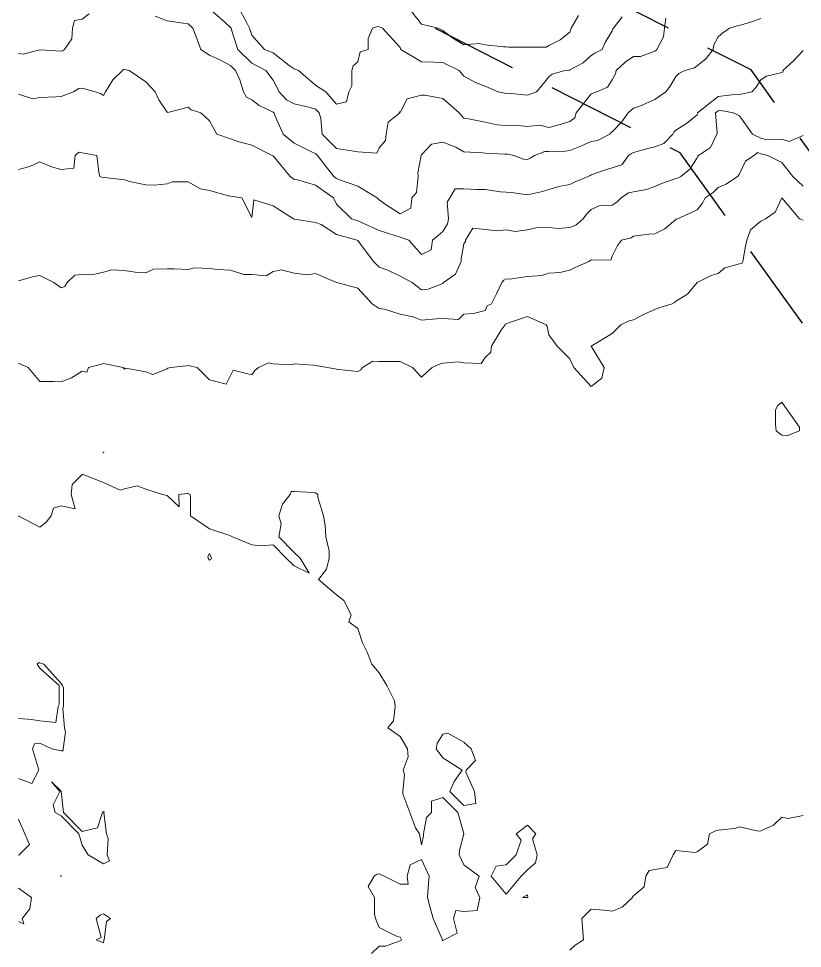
# Model space of a CAD drawing. Extents: x 537850 to 541798, y 6045627 to 6050132.
# Drawn here: x 539729.3 to 539840.2, y 6047248.8 to 6047380.4 of the extents above; entities that cross this region are included whole.
import ezdxf

# ---------------------------------------------------------------- set-up
doc = ezdxf.new("R2010")
doc.units = 0
doc.header["$LTSCALE"] = 5
doc.linetypes.add('DASHED2', pattern=[9.525, 6.35, -3.175])
doc.linetypes.add('foc-ACCESSROAD', pattern=[3.75, 2.5, -1.25])
doc.layers.add('Contour_Line_Intermediate', color=7, linetype='DASHED2', true_color=0xd9d9d9)
doc.layers.add('Contour_Line_Major', color=7, linetype='Continuous', true_color=0x6b6b6b)
doc.layers.add('F-AR', color=190, linetype='foc-ACCESSROAD')

msp = doc.modelspace()

# ---------------------------------------------------------------- linework, layer by layer
at = {"layer": 'Contour_Line_Intermediate', "linetype": 'Continuous', "lineweight": 13, "flags": 128}
for points, elevation in [([(539820.897, 6047380.44), (539820.699, 6047379.004), (539820.571, 6047377.766), (539819.65, 6047376.004), (539819.47, 6047375.868), (539819.334, 6047375.771), (539817.338, 6047375), (539816.334, 6047375), (539815.166, 6047374.172), (539813.871, 6047373.004), (539813.775, 6047372.564), (539813.334, 6047371.683), (539812.674, 6047370.664), (539811.164, 6047370.004), (539810.334, 6047369.698), (539808.238, 6047367.004), (539808.022, 6047366.317), (539807.334, 6047365.787), (539805.971, 6047365.368), (539804.335, 6047364.944), (539803.065, 6047365.274), (539801.335, 6047365.084), (539799.607, 6047365.276), (539798.335, 6047365.216), (539797.021, 6047365.318), (539795.335, 6047365.698), (539793.218, 6047366.121), (539792.335, 6047366.268), (539791.656, 6047367.004), (539789.335, 6047369.069), (539786.824, 6047369.516), (539786.335, 6047369.52), (539784.32, 6047369.02), (539783.336, 6047367.091), (539783.165, 6047367.175), (539783.262, 6047367.004), (539781.636, 6047365.704), (539781.34, 6047364.004), (539781.225, 6047363.116), (539780.336, 6047362.079), (539780.022, 6047361.319), (539777.336, 6047361.499), (539776.764, 6047361.577), (539774.336, 6047361.999), (539772.295, 6047364.004), (539772.097, 6047366.243), (539771.885, 6047367.004), (539771.336, 6047367.565), (539770.571, 6047367.77), (539768.336, 6047368.308), (539767.219, 6047368.887), (539766.207, 6047370.004), (539765.336, 6047371.631), (539764.306, 6047373.004), (539762.337, 6047374.043), (539760.373, 6047376.004), (539759.417, 6047378.923), (539759.392, 6047379.004), (539759.337, 6047379.108), (539758.554, 6047379.786), (539756.337, 6047381.743)], 917.956), ([(539814.735, 6047380.602), (539813.5, 6047379.004), (539813.43, 6047378.908), (539813.334, 6047378.639), (539812.344, 6047376.994), (539811.918, 6047376.004), (539810.879, 6047375.459), (539810.334, 6047375.139), (539809.234, 6047374.104), (539807.334, 6047373.089), (539807.26, 6047373.079), (539806.602, 6047373.004), (539804.828, 6047372.511), (539804.335, 6047372.132), (539803.388, 6047370.951), (539802.629, 6047370.004), (539801.335, 6047369.543), (539798.551, 6047369.788), (539798.335, 6047369.782), (539797.196, 6047370.004), (539795.335, 6047370.777), (539794.001, 6047371.338), (539792.335, 6047372.207), (539791.656, 6047373.004), (539789.335, 6047374.163), (539788.148, 6047374.192), (539786.335, 6047374.264), (539783.437, 6047376.004), (539783.336, 6047376.283), (539780.824, 6047379.004), (539780.336, 6047379.215), (539780.109, 6047379.231), (539779.427, 6047379.004), (539778.798, 6047377.541), (539778.798, 6047376.004), (539777.684, 6047375.656), (539777.336, 6047374.228), (539776.675, 6047373.665), (539776.497, 6047373.004), (539776.497, 6047370.843), (539776.078, 6047370.004), (539775.745, 6047368.595), (539774.336, 6047368.238), (539772.808, 6047370.004), (539771.336, 6047370.963), (539768.954, 6047373.004), (539768.336, 6047373.257), (539767.621, 6047373.72), (539765.336, 6047375.504), (539764.149, 6047376.004), (539762.337, 6047378.011), (539762.023, 6047379.004), (539761.675, 6047379.666), (539760.389, 6047382.004)], 916.956), ([(539808.546, 6047380.792), (539807.495, 6047379.004), (539807.464, 6047378.874), (539807.334, 6047378.459), (539805.971, 6047377.368), (539804.335, 6047376.55), (539804.009, 6047376.329), (539801.335, 6047376.311), (539798.642, 6047376.311), (539798.335, 6047376.365), (539797.957, 6047376.382), (539795.335, 6047376.64), (539794.518, 6047376.821), (539792.335, 6047376.654), (539790.646, 6047377.693), (539789.335, 6047378.659), (539788.699, 6047379.004), (539786.335, 6047379.583), (539784.418, 6047382.004)], 915.956), ([(539739.324, 6047381.017), (539738.338, 6047380.259), (539737.245, 6047380.097), (539736.982, 6047379.004), (539736.861, 6047377.481), (539735.845, 6047376.004), (539735.567, 6047375.775), (539735.338, 6047375.761), (539732.405, 6047375.937), (539732.338, 6047375.941), (539730, 6047375.342), (539729.338, 6047375.409)], 918.956), ([(539834.333, 6047380.367), (539833.331, 6047380.006), (539831.333, 6047379.391), (539830.997, 6047379.34), (539829.893, 6047379.004), (539828.975, 6047378.362), (539828.333, 6047377.791), (539827.704, 6047376.634), (539827.587, 6047376.004), (539826.603, 6047374.735), (539825.334, 6047373.667), (539824.948, 6047373.389), (539823.612, 6047373.004), (539822.76, 6047372.578), (539822.334, 6047372.152), (539821.536, 6047370.802), (539820.926, 6047370.004), (539819.334, 6047368.906), (539817.332, 6047368.002), (539816.334, 6047367.679), (539815.568, 6047367.004), (539814.62, 6047365.718), (539813.334, 6047364.351), (539813.132, 6047364.207), (539812.996, 6047364.004), (539811.218, 6047363.121), (539810.334, 6047362.99), (539808.979, 6047362.36), (539807.334, 6047361.702), (539806.731, 6047361.608), (539804.335, 6047361.561), (539803.799, 6047361.54), (539802.305, 6047361.005), (539801.727, 6047360.612), (539801.335, 6047360.399), (539800.779, 6047360.448), (539799.397, 6047361.005), (539798.496, 6047361.166), (539798.335, 6047361.174), (539798.141, 6047361.198), (539795.335, 6047361.313), (539794.992, 6047361.347), (539792.335, 6047361.487), (539791.189, 6047362.151), (539789.335, 6047362.864), (539787.767, 6047362.573), (539786.335, 6047361.064), (539786.31, 6047361.03), (539786.308, 6047361.005), (539785.817, 6047358.524), (539785.873, 6047358.005), (539785.609, 6047355.732), (539784.994, 6047355.005), (539784.822, 6047353.518), (539783.336, 6047352.736), (539781.352, 6047353.989), (539780.336, 6047354.709), (539780.056, 6047355.005), (539777.336, 6047356.655), (539774.861, 6047357.479), (539774.336, 6047357.711), (539773.923, 6047358.005), (539772.577, 6047359.764), (539771.608, 6047361.005), (539771.336, 6047361.271), (539770.865, 6047361.476), (539768.336, 6047362.711), (539766.791, 6047364.004), (539765.555, 6047366.786), (539765.493, 6047367.004), (539765.39, 6047367.058), (539765.336, 6047367.117), (539763.372, 6047368.04), (539762.337, 6047368.879), (539761.573, 6047369.24), (539761.149, 6047370.004), (539760.64, 6047371.701), (539760.039, 6047373.004), (539759.337, 6047373.704), (539757.823, 6047374.518), (539756.337, 6047375.166), (539755.118, 6047376.004), (539754.424, 6047377.917), (539753.972, 6047379.004), (539753.337, 6047379.64), (539752.643, 6047379.698), (539750.337, 6047380.053), (539748.636, 6047380.705)], 918.956), ([(539840.333, 6047363.798), (539838.348, 6047362.989), (539837.333, 6047363.277), (539835.074, 6047363.264), (539834.333, 6047363.424), (539833.172, 6047364.004), (539831.333, 6047366.609), (539830.471, 6047367.004), (539828.696, 6047367.367), (539828.333, 6047367.319), (539827.937, 6047367.004), (539828.177, 6047364.161), (539828.111, 6047364.004), (539827.223, 6047362.115), (539825.531, 6047361.005), (539825.449, 6047360.889), (539825.334, 6047360.667), (539824.283, 6047359.056), (539823.018, 6047358.005), (539822.557, 6047357.782), (539822.334, 6047357.748), (539820.309, 6047357.029), (539819.334, 6047356.614), (539818.158, 6047356.181), (539816.334, 6047355.849), (539815.62, 6047355.719), (539814.566, 6047355.005), (539813.965, 6047354.374), (539813.334, 6047353.97), (539811.466, 6047353.873), (539810.334, 6047353.351), (539809.661, 6047352.678), (539809.233, 6047352.005), (539808.187, 6047351.152), (539807.334, 6047350.776), (539805.662, 6047350.678), (539804.335, 6047350.811), (539802.582, 6047350.758), (539801.335, 6047350.461), (539799.579, 6047350.25), (539798.335, 6047350.446), (539797.036, 6047350.304), (539795.335, 6047350.499), (539793.625, 6047350.715), (539792.553, 6047349.005), (539792.541, 6047348.799), (539792.335, 6047348.476), (539791.959, 6047346.381), (539791.933, 6047346.005), (539791.127, 6047344.213), (539789.439, 6047343.005), (539789.403, 6047342.938), (539789.335, 6047342.863), (539787.285, 6047342.056), (539786.335, 6047341.999), (539785.011, 6047343.005), (539783.336, 6047343.907), (539781.598, 6047344.743), (539780.336, 6047345.188), (539779.572, 6047346.005), (539777.336, 6047348.953), (539777.255, 6047349.005), (539774.336, 6047349.824), (539772.132, 6047351.209), (539771.336, 6047351.518), (539768.366, 6047351.975), (539768.336, 6047351.977), (539768.246, 6047352.005), (539765.336, 6047353.875), (539762.625, 6047354.717), (539762.337, 6047352.225), (539760.944, 6047355.005), (539759.337, 6047355.252), (539759.045, 6047355.297), (539756.337, 6047356.019), (539755.068, 6047356.274), (539753.337, 6047357.264), (539751.078, 6047357.264), (539750.337, 6047356.967), (539748.565, 6047356.778), (539747.337, 6047356.823), (539745.014, 6047357.328), (539744.337, 6047357.536), (539741.476, 6047357.867), (539741.338, 6047357.846), (539740.825, 6047358.005), (539740.712, 6047358.63), (539740.401, 6047361.005), (539738.338, 6047361.381), (539737.874, 6047361.468), (539737.333, 6047361.005), (539737.163, 6047359.18), (539735.338, 6047359.029), (539733.977, 6047359.366), (539732.338, 6047360.078), (539730.912, 6047359.431), (539729.338, 6047359.023)], 920.956), ([(539840.333, 6047356.652), (539838.871, 6047358.005), (539837.333, 6047359.979), (539835.321, 6047361.005), (539834.333, 6047361.218), (539833.906, 6047361.431), (539833.366, 6047361.005), (539832.164, 6047360.174), (539831.333, 6047358.396), (539831.184, 6047358.154), (539831.028, 6047358.005), (539829.426, 6047356.912), (539828.333, 6047356.45), (539827.596, 6047355.742), (539826.45, 6047355.005), (539826.077, 6047354.261), (539825.334, 6047353.292), (539824.453, 6047352.886), (539822.544, 6047352.005), (539822.38, 6047351.958), (539822.334, 6047351.939), (539820.749, 6047350.59), (539819.334, 6047349.893), (539818.482, 6047349.857), (539816.334, 6047349.559), (539816.016, 6047349.324), (539814.624, 6047349.005), (539814.086, 6047348.253), (539813.334, 6047346.749), (539813.147, 6047346.192), (539810.334, 6047346.205), (539810.231, 6047346.108), (539810.015, 6047346.005), (539808.167, 6047345.173), (539807.334, 6047344.74), (539805.931, 6047344.409), (539804.335, 6047344.345), (539803.346, 6047343.994), (539801.335, 6047343.863), (539798.796, 6047343.466), (539798.335, 6047343.524), (539798.002, 6047343.338), (539797.682, 6047343.005), (539796.929, 6047341.412), (539796.264, 6047340.006), (539795.64, 6047339.701), (539795.335, 6047339.074), (539793.698, 6047338.643), (539792.335, 6047338.519), (539791.561, 6047337.78), (539789.335, 6047337.925), (539788.445, 6047337.896), (539786.335, 6047337.677), (539785.182, 6047338.16), (539783.336, 6047338.517), (539781.105, 6047339.237), (539780.336, 6047339.333), (539779.348, 6047340.006), (539777.336, 6047342.197), (539774.347, 6047342.995), (539774.336, 6047342.998), (539774.313, 6047343.005), (539771.336, 6047344.3), (539770.227, 6047344.114), (539768.336, 6047344.351), (539766.542, 6047344.8), (539765.336, 6047344.559), (539764.364, 6047343.978), (539762.337, 6047344.156), (539761.186, 6047344.156), (539759.337, 6047344.784), (539757.489, 6047344.854), (539756.337, 6047344.975), (539754.247, 6047345.095), (539753.337, 6047344.845), (539751.406, 6047344.936), (539750.337, 6047344.936), (539748.435, 6047344.907), (539747.337, 6047344.393), (539745.841, 6047344.501), (539744.337, 6047344.704), (539742.517, 6047344.826), (539741.338, 6047344.5), (539740.126, 6047344.217), (539738.338, 6047344.155), (539737.271, 6047344.072), (539736.213, 6047343.005), (539735.895, 6047342.449), (539735.338, 6047342.24), (539734.317, 6047343.005), (539732.338, 6047344), (539731.471, 6047343.872), (539729.338, 6047343.273)], 921.956), ([(539840.333, 6047351.82), (539839.816, 6047352.005), (539837.333, 6047354.983), (539836.368, 6047352.97), (539835.02, 6047352.005), (539834.552, 6047351.786), (539834.333, 6047351.716), (539832.867, 6047350.471), (539832.356, 6047349.005), (539832.192, 6047348.146), (539831.785, 6047346.005), (539831.652, 6047345.687), (539831.333, 6047345.637), (539829.264, 6047345.075), (539828.333, 6047344.289), (539827.342, 6047343.997), (539825.342, 6047343.005), (539825.337, 6047343.002), (539825.334, 6047342.995), (539823.954, 6047341.385), (539822.334, 6047340.373), (539822.155, 6047340.185), (539821.792, 6047340.006), (539819.903, 6047339.437), (539819.334, 6047339.173), (539817.826, 6047338.513), (539816.334, 6047337.717), (539815.741, 6047337.599), (539814.555, 6047337.006), (539813.334, 6047335.78), (539810.334, 6047334.006), (539812.192, 6047331.006), (539811.874, 6047329.466), (539810.334, 6047328.306), (539807.88, 6047331.006), (539807.334, 6047332.206), (539805.534, 6047334.006), (539805.019, 6047334.691), (539804.335, 6047335.603), (539804.121, 6047336.792), (539803.956, 6047337.006), (539801.335, 6047338.181), (539798.641, 6047337.312), (539798.335, 6047337.171), (539798.224, 6047337.117), (539798.17, 6047337.006), (539797.59, 6047336.261), (539796.247, 6047334.006), (539796.169, 6047333.172), (539795.335, 6047332.382), (539794.784, 6047331.557), (539792.335, 6047331.636), (539791.554, 6047331.787), (539789.335, 6047331.594), (539788.871, 6047331.47), (539787.851, 6047331.006), (539787.058, 6047330.284), (539786.335, 6047329.627), (539785.081, 6047331.006), (539783.336, 6047331.841), (539782.501, 6047331.841), (539780.336, 6047331.841), (539779.471, 6047331.871), (539777.995, 6047331.006), (539777.717, 6047330.625), (539777.336, 6047330.405), (539774.637, 6047330.705), (539774.336, 6047330.739), (539773.053, 6047331.006), (539771.336, 6047331.254), (539771.043, 6047331.299), (539768.336, 6047331.525), (539767.97, 6047331.372), (539765.336, 6047331.518), (539764.698, 6047331.644), (539763.266, 6047331.006), (539762.774, 6047330.568), (539762.337, 6047329.972), (539759.715, 6047330.628), (539759.337, 6047329.872), (539758.714, 6047328.629), (539756.337, 6047329.222), (539754.582, 6047331.006), (539753.337, 6047331.259), (539753.107, 6047331.236), (539750.808, 6047331.006), (539750.455, 6047330.888), (539750.337, 6047330.818), (539748.336, 6047330.007), (539747.337, 6047330.368), (539744.451, 6047330.892), (539744.337, 6047330.75), (539744.132, 6047331.006), (539741.338, 6047331.565), (539740.922, 6047331.422), (539739.219, 6047331.006), (539739.014, 6047330.33), (539738.338, 6047330.478), (539736.827, 6047329.517), (539735.338, 6047328.943), (539734.322, 6047329.022), (539732.338, 6047329.022), (539730.71, 6047331.006), (539729.338, 6047331.614)], 922.956), ([(539779.272, 6047248.074), (539780.336, 6047249.083), (539781.263, 6047249.083), (539783.336, 6047249.843), (539783.448, 6047249.898), (539783.506, 6047250.01), (539783.336, 6047250.351), (539782.881, 6047250.465), (539780.336, 6047251.738), (539779.847, 6047253.01), (539779.706, 6047253.64), (539779.668, 6047256.01), (539778.788, 6047257.557), (539779.663, 6047259.01), (539780.067, 6047259.278), (539780.336, 6047259.329), (539781.08, 6047259.01), (539783.336, 6047257.882), (539784.463, 6047257.882), (539784.302, 6047259.01), (539784.755, 6047260.59), (539786.335, 6047261.381), (539787.426, 6047259.01), (539787.349, 6047257.996), (539787.197, 6047256.01), (539787.465, 6047254.881), (539787.982, 6047253.01), (539789.256, 6047250.089), (539789.256, 6047250.01), (539789.335, 6047249.868), (539789.373, 6047249.972), (539789.54, 6047250.01), (539791.403, 6047250.942), (539790.886, 6047253.01), (539791.183, 6047254.162), (539792.335, 6047254.027), (539794.208, 6047254.137), (539794.595, 6047256.01), (539793.947, 6047257.398), (539794.484, 6047259.01), (539792.335, 6047260.621), (539791.682, 6047262.009), (539791.707, 6047262.637), (539792.331, 6047265.009), (539792.324, 6047265.02), (539791.469, 6047268.009), (539789.335, 6047270.143), (539787.744, 6047269.601), (539787.744, 6047268.009), (539787.054, 6047267.29), (539786.61, 6047265.009), (539786.622, 6047264.722), (539786.335, 6047263.425), (539786.034, 6047265.009), (539785.491, 6047265.854), (539784.683, 6047268.009), (539783.691, 6047270.654), (539783.691, 6047271.009), (539783.934, 6047273.41), (539783.747, 6047274.009), (539784.453, 6047275.891), (539784.36, 6047277.009), (539783.336, 6047278.756), (539781.573, 6047280.008), (539782.356, 6047280.988), (539782.609, 6047283.008), (539782.505, 6047283.839), (539781.42, 6047286.008), (539780.336, 6047287.776), (539779.305, 6047289.008), (539778.648, 6047290.695), (539778.007, 6047292.008), (539777.336, 6047294.067), (539776.082, 6047295.008), (539776.378, 6047295.966), (539775.338, 6047298.008), (539774.336, 6047298.81), (539771.767, 6047301.007), (539772.903, 6047302.44), (539773.278, 6047304.007), (539773.278, 6047305.065), (539772.804, 6047307.007), (539772.704, 6047308.639), (539772.481, 6047310.007), (539771.687, 6047312.656), (539771.692, 6047313.007), (539771.336, 6047313.258), (539771.054, 6047313.29), (539768.336, 6047313.449), (539767.919, 6047313.424), (539767.758, 6047313.007), (539766.676, 6047311.668), (539766.168, 6047310.007), (539766.487, 6047308.856), (539766.151, 6047307.007), (539768.336, 6047304.822), (539769.151, 6047304.007), (539770.461, 6047301.882), (539768.336, 6047302.917), (539767.216, 6047304.007), (539765.336, 6047305.887), (539763.605, 6047305.739), (539762.337, 6047305.906), (539759.584, 6047307.007), (539759.337, 6047307.148), (539759.09, 6047307.254), (539756.337, 6047308.171), (539753.636, 6047310.007), (539753.656, 6047312.688), (539753.615, 6047313.007), (539753.337, 6047313.171), (539753.206, 6047313.138), (539752.025, 6047313.007), (539752.078, 6047311.266), (539750.337, 6047312.853), (539749.698, 6047313.007), (539747.337, 6047313.785), (539746.092, 6047314.252), (539744.337, 6047313.813), (539743.693, 6047313.652), (539741.338, 6047314.699), (539738.493, 6047315.851), (539738.338, 6047315.868), (539736.907, 6047314.437), (539736.778, 6047313.007), (539737.35, 6047310.995), (539735.338, 6047311.402), (539734.268, 6047311.077), (539733.961, 6047310.007), (539733.24, 6047309.105), (539732.338, 6047308.384), (539729.378, 6047309.968), (539729.338, 6047309.987)], 923.956), ([(539807.334, 6047248.548), (539808.092, 6047249.253), (539809.243, 6047250.01), (539809.159, 6047251.185), (539809.029, 6047253.01), (539809.682, 6047253.663), (539810.334, 6047254.316), (539812.155, 6047254.189), (539813.334, 6047254.061), (539814.715, 6047254.629), (539816.177, 6047256.01), (539816.229, 6047256.115), (539816.334, 6047256.206), (539817.829, 6047257.514), (539818.059, 6047259.01), (539818.545, 6047259.799), (539819.334, 6047259.93), (539821.088, 6047260.255), (539821.945, 6047262.009), (539822.071, 6047262.272), (539822.334, 6047262.648), (539825.001, 6047262.342), (539825.334, 6047262.458), (539826.806, 6047263.537), (539827.063, 6047265.009), (539827.912, 6047265.43), (539828.333, 6047265.519), (539830.607, 6047265.735), (539831.333, 6047265.992), (539833.971, 6047265.371), (539834.333, 6047265.437), (539836.134, 6047266.209), (539837.333, 6047267.365), (539838.192, 6047267.15), (539840.333, 6047267.579)], 922.956)]:
    msp.add_lwpolyline(points, dxfattribs=dict(at, elevation=elevation))
at = {"layer": 'Contour_Line_Intermediate', "linetype": 'Continuous', "lineweight": 13, "elevation": 923.956, "flags": 128}
for points in [[(539838.075, 6047325.006), (539837.333, 6047326.076), (539836.744, 6047325.595), (539836.423, 6047325.006), (539836.423, 6047322.917), (539836.523, 6047322.006), (539837.333, 6047321.39), (539838.005, 6047321.334), (539839.805, 6047322.006), (539839.805, 6047322.534), (539838.075, 6047325.006)], [(539741.363, 6047319.007), (539741.338, 6047319.017), (539741.329, 6047319.015), (539741.269, 6047319.007), (539741.338, 6047318.949), (539741.414, 6047318.93), (539741.363, 6047319.007)], [(539756.542, 6047303.802), (539756.625, 6047304.007), (539756.337, 6047304.679), (539756.115, 6047304.229), (539756.155, 6047304.007), (539756.337, 6047303.712), (539756.542, 6047303.802)], [(539792.335, 6047277.961), (539790.086, 6047279.258), (539789.335, 6047279.104), (539788.57, 6047277.774), (539788.432, 6047277.009), (539789.335, 6047275.731), (539792.092, 6047274.009), (539790.943, 6047272.402), (539790.345, 6047271.009), (539792.335, 6047269.019), (539794.041, 6047269.303), (539793.828, 6047271.009), (539792.61, 6047273.734), (539792.639, 6047274.009), (539793.987, 6047275.357), (539793.352, 6047277.009), (539792.335, 6047277.961)], [(539802.06, 6047264.284), (539802.51, 6047265.009), (539801.335, 6047266.229), (539799.71, 6047265.009), (539800.431, 6047264.105), (539799.749, 6047262.009), (539798.335, 6047260.595), (539796.914, 6047260.43), (539796.196, 6047259.01), (539798.335, 6047256.473), (539800.449, 6047259.01), (539801.335, 6047259.896), (539802.455, 6047260.889), (539802.695, 6047262.009), (539802.06, 6047264.284)], [(539801.355, 6047255.989), (539801.38, 6047256.01), (539801.335, 6047256.353), (539800.649, 6047256.01), (539801.301, 6047255.976), (539801.335, 6047255.983), (539801.355, 6047255.989)]]:
    msp.add_lwpolyline(points, close=True, dxfattribs=at)
at = {"layer": 'Contour_Line_Major', "linetype": 'Continuous', "lineweight": 15, "flags": 128}
for points, elevation in [([(539840.333, 6047375.851), (539838.977, 6047374.36), (539837.456, 6047373.004), (539837.499, 6047372.838), (539837.333, 6047372.728), (539835.129, 6047372.208), (539834.333, 6047371.692), (539833.673, 6047370.664), (539833.067, 6047370.004), (539831.333, 6047369.617), (539831.012, 6047369.683), (539828.333, 6047369.325), (539825.408, 6047367.004), (539825.415, 6047366.923), (539825.334, 6047366.729), (539823.83, 6047365.508), (539822.334, 6047364.593), (539822.045, 6047364.293), (539821.921, 6047364.004), (539820.645, 6047362.693), (539819.334, 6047362.209), (539818.365, 6047361.973), (539816.334, 6047361.409), (539816.06, 6047361.279), (539815.607, 6047361.005), (539814.69, 6047359.649), (539813.334, 6047359.224), (539812.359, 6047358.98), (539810.334, 6047358.268), (539810.185, 6047358.154), (539809.919, 6047358.005), (539808.066, 6047357.273), (539807.334, 6047356.897), (539805.758, 6047356.582), (539804.335, 6047356.194), (539803.467, 6047355.873), (539801.335, 6047355.4), (539799.093, 6047355.763), (539798.335, 6047355.8), (539797.515, 6047355.825), (539795.335, 6047356.16), (539794.154, 6047356.185), (539792.335, 6047356.261), (539791.079, 6047356.261), (539790.325, 6047355.005), (539789.954, 6047354.386), (539790.137, 6047352.005), (539790.001, 6047351.34), (539789.335, 6047350.243), (539788.686, 6047349.654), (539787.905, 6047349.005), (539787.704, 6047347.636), (539786.335, 6047346.996), (539784.55, 6047349.005), (539783.336, 6047349.42), (539782.722, 6047349.618), (539780.336, 6047350.389), (539777.84, 6047351.501), (539777.336, 6047351.735), (539776.416, 6047352.005), (539774.336, 6047354.085), (539773.899, 6047355.005), (539771.336, 6047356.8), (539768.801, 6047357.54), (539768.336, 6047357.589), (539767.751, 6047358.005), (539765.336, 6047360.932), (539765.223, 6047361.005), (539762.337, 6047362.429), (539760.369, 6047362.972), (539759.337, 6047363.367), (539757.366, 6047364.004), (539756.337, 6047365.892), (539755.121, 6047367.004), (539753.76, 6047367.427), (539753.337, 6047367.84), (539750.428, 6047367.095), (539750.337, 6047367.106), (539749.199, 6047368.866), (539748.638, 6047370.004), (539747.337, 6047371.43), (539744.977, 6047373.004), (539744.337, 6047373.171), (539744.17, 6047373.171), (539744.036, 6047373.004), (539742.649, 6047371.693), (539741.651, 6047370.004), (539741.338, 6047369.493), (539741.029, 6047369.696), (539740.184, 6047370.004), (539738.338, 6047370.529), (539737.858, 6047370.483), (539737.113, 6047370.004), (539735.338, 6047369.348), (539734.623, 6047369.289), (539732.338, 6047369.191), (539731.341, 6047369.007), (539729.338, 6047369.666)], 919.956), ([(539729.338, 6047272.834), (539731.216, 6047272.131), (539732.219, 6047274.009), (539732.167, 6047274.18), (539731.309, 6047277.009), (539731.594, 6047277.753), (539732.338, 6047277.844), (539734.035, 6047277.009), (539735.338, 6047276.748), (539735.628, 6047276.719), (539735.664, 6047277.009), (539735.978, 6047279.368), (539735.822, 6047280.008), (539735.593, 6047282.754), (539735.688, 6047283.008), (539735.688, 6047285.658), (539735.553, 6047286.008), (539735.338, 6047286.293), (539732.911, 6047289.008), (539732.338, 6047289.218), (539732.142, 6047289.204), (539731.97, 6047289.008), (539732.338, 6047288.444), (539735.058, 6047286.008), (539735.058, 6047283.288), (539734.938, 6047283.008), (539734.613, 6047280.734), (539732.338, 6047280.987), (539731.164, 6047281.183), (539729.338, 6047281.296)], 924.956), ([(539729.338, 6047261.977), (539729.364, 6047261.984), (539729.402, 6047262.009), (539730.882, 6047263.465), (539730.234, 6047265.009), (539729.338, 6047267.091)], 924.956), ([(539729.338, 6047252.6), (539730.092, 6047252.256), (539729.855, 6047253.01), (539730.949, 6047254.399), (539731.162, 6047256.01), (539729.338, 6047257.313)], 924.956)]:
    msp.add_lwpolyline(points, dxfattribs=dict(at, elevation=elevation))
at = {"layer": 'Contour_Line_Major', "linetype": 'Continuous', "lineweight": 15, "elevation": 924.956, "flags": 128}
for points in [[(539741.393, 6047267.954), (539741.43, 6047268.009), (539741.338, 6047268.167), (539741.239, 6047268.107), (539741.218, 6047268.009), (539740.513, 6047265.833), (539738.338, 6047265.342), (539735.67, 6047268.009), (539735.374, 6047270.973), (539735.367, 6047271.009), (539735.338, 6047271.044), (539733.992, 6047272.355), (539735.178, 6047271.009), (539734.23, 6047269.117), (539734.507, 6047268.009), (539735.338, 6047267.534), (539737.863, 6047265.009), (539738.338, 6047263.403), (539739.162, 6047262.009), (539741.338, 6047260.74), (539742.184, 6047261.163), (539741.882, 6047262.009), (539742.019, 6047264.328), (539741.777, 6047265.009), (539741.393, 6047267.954)], [(539735.354, 6047258.994), (539735.356, 6047259.01), (539735.338, 6047259.037), (539735.283, 6047259.064), (539735.316, 6047259.01), (539735.338, 6047258.982), (539735.354, 6047258.994)], [(539741.778, 6047252.569), (539742.328, 6047253.01), (539741.338, 6047253.695), (539740.859, 6047253.488), (539740.333, 6047253.01), (539741.011, 6047250.336), (539740.322, 6047250.01), (539741.338, 6047249.594), (539741.405, 6047249.943), (539741.458, 6047250.01), (539741.778, 6047252.569)]]:
    msp.add_lwpolyline(points, close=True, dxfattribs=at)
at = {"layer": 'F-AR', "flags": 128}
for points in [[(540687.615, 6046699.301), (540666.728, 6046758.301), (540649.992, 6046882.627), (540637.828, 6046903.799), (540596.613, 6046935.707), (540550.24, 6047018.582), (540494.198, 6047092.24), (540482.261, 6047133.987), (540456.995, 6047158.606, 0.0116076), (540456.741, 6047158.843), (540450.735, 6047164.175, 0.0245364), (540450.162, 6047164.635), (540438.068, 6047173.414, 0.0546261), (540436.649, 6047174.224), (540425.158, 6047179.213, 0.0302936), (540424.306, 6047179.523), (540404.318, 6047185.455), (540392.121, 6047190.259), (540364.741, 6047182.769), (540334.717, 6047173.874), (540334.717, 6047173.874), (540334.717, 6047173.874), (540321.502, 6047170.747), (540297.339, 6047160.785), (540278.577, 6047154.978), (540258.87, 6047153.303), (540237.742, 6047156.385), (540117.263, 6047173.961), (540021.905, 6047223.161), (539965.378, 6047237.17), (539910.273, 6047276.122), (539880.405, 6047307.109), (539832.962, 6047373.092), (539796.611, 6047391.544), (539788.075, 6047400.93)], [(540671.757, 6046699.17), (540652.077, 6046754.762), (540635.526, 6046877.71), (540626.305, 6046893.759), (540585.021, 6046925.722), (540537.671, 6047010.342), (540480.559, 6047085.406), (540468.942, 6047126.031), (540446.657, 6047147.747), (540441.057, 6047152.719), (540429.925, 6047160.799), (540419.605, 6047165.28), (540399.74, 6047171.175, -0.0216979), (540399.126, 6047171.386), (540391.266, 6047174.482), (540368.849, 6047168.35), (540338.576, 6047159.381), (540326.114, 6047156.432), (540302.423, 6047146.665), (540281.461, 6047140.177), (540258.417, 6047138.218), (540235.578, 6047141.55), (540112.617, 6047159.488), (540016.593, 6047209.032), (539959.03, 6047223.297), (539900.462, 6047264.698), (539868.862, 6047297.482), (539822.921, 6047361.376), (539788.299, 6047378.95)]]:
    msp.add_lwpolyline(points, format="xyb", dxfattribs=at)

doc.saveas('drawing.dxf')
